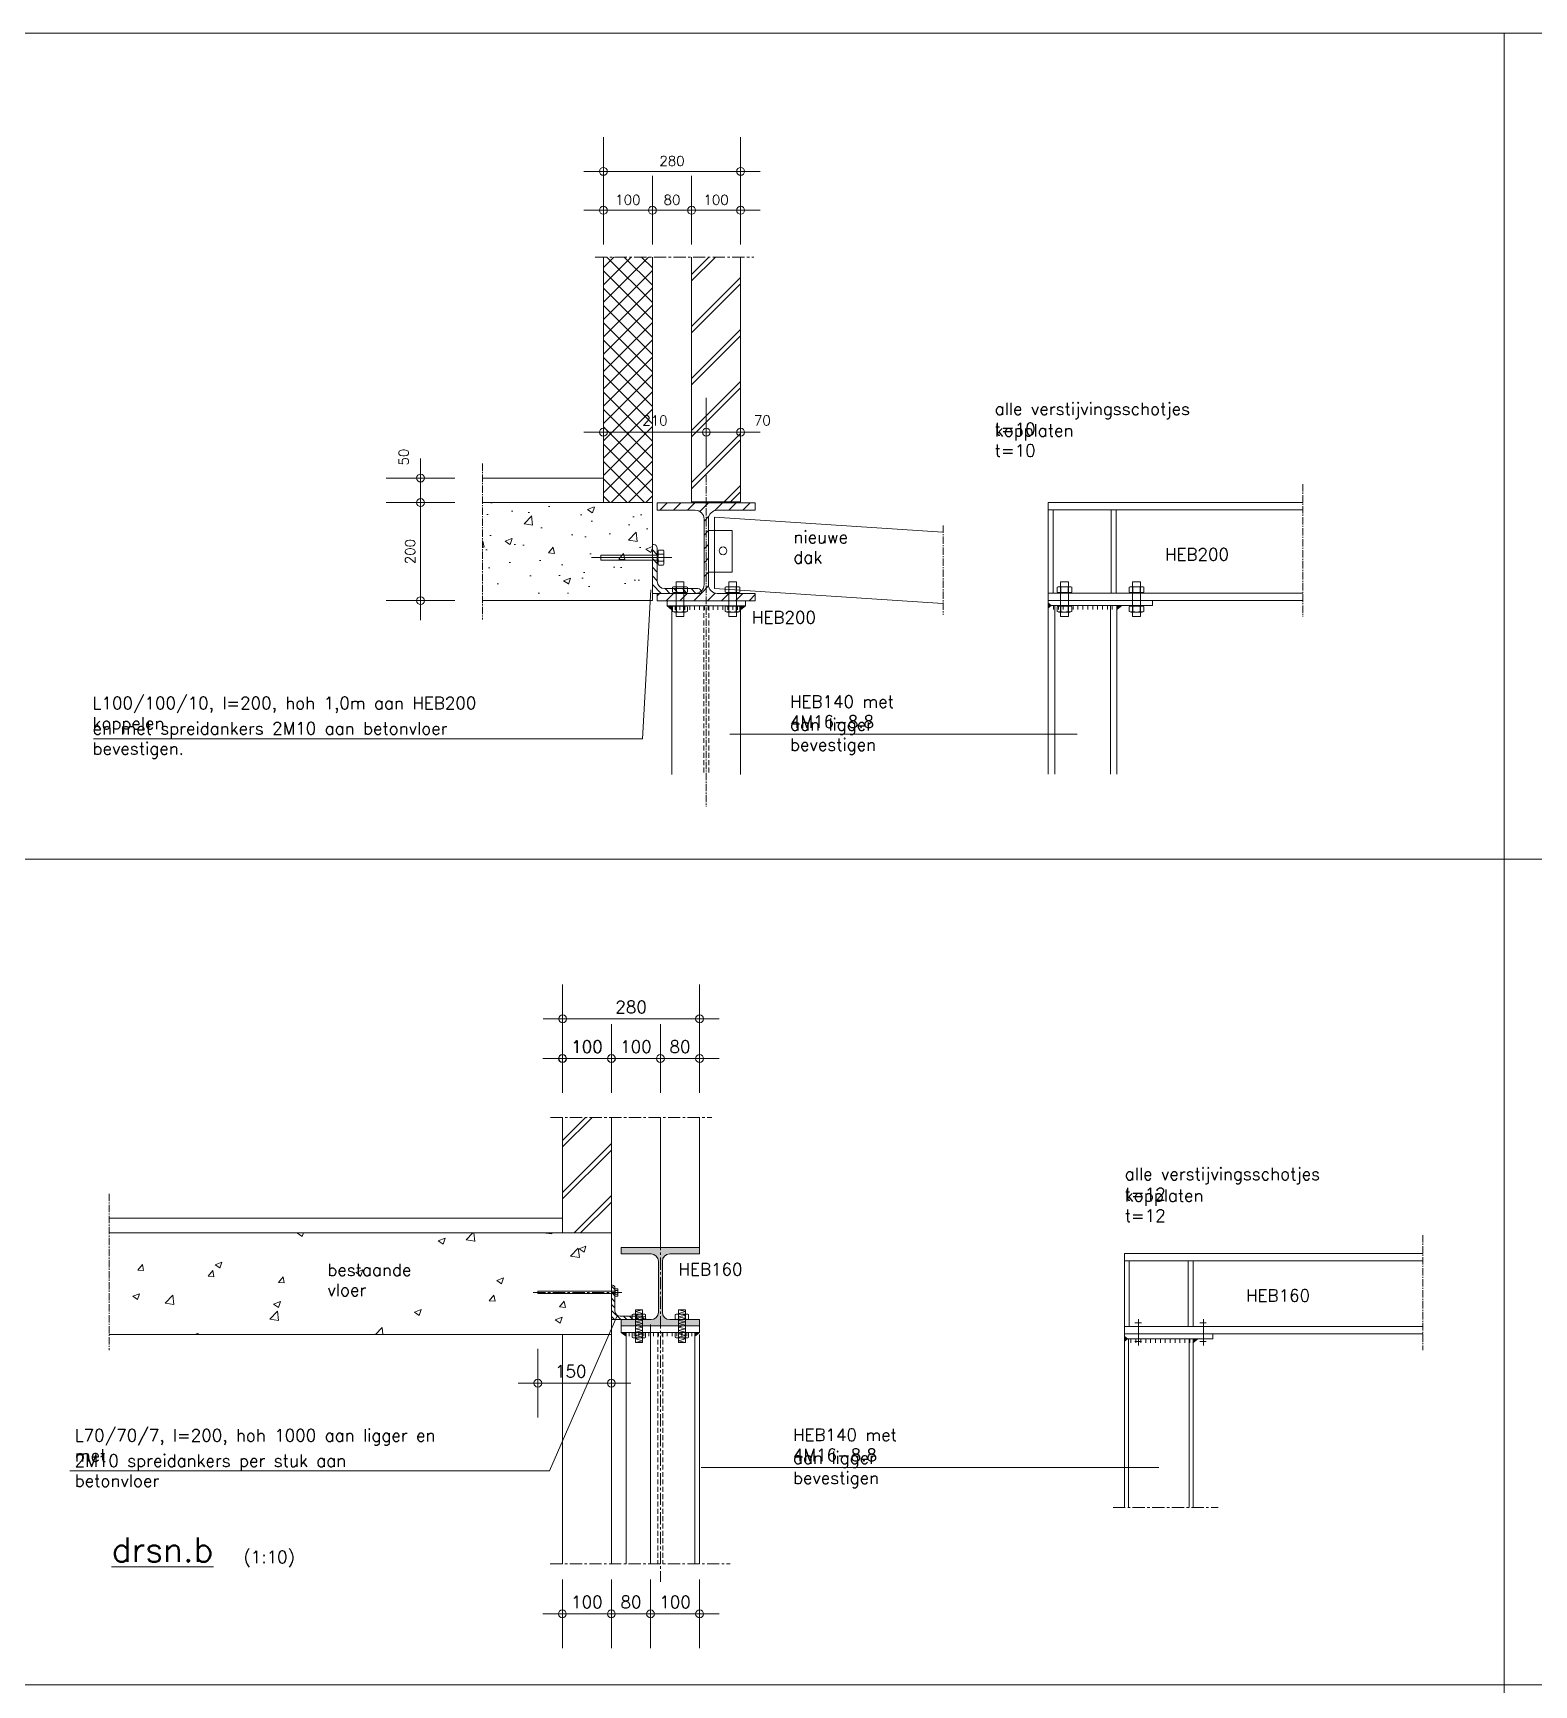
# Model space of a CAD drawing. Header units: millimetres. Extents: x -14163 to 55687, y -143 to 37302.
# Drawn here: x 32881 to 35944, y 32252 to 35622 of the extents above; entities that cross this region are included whole.
import ezdxf

# ---------------------------------------------------------------- set-up
doc = ezdxf.new("R2010")
doc.units = ezdxf.units.MM
for name, pattern in [('IMPORT-CENTER _3_', [1016, 635, -127, 127, -127]), ('IMPORT-CENTER2 _2_', [571.5, 381, -63.5, 63.5, -63.5]), ('IMPORT-DASHED _3_', [381, 254, -127])]:
    doc.linetypes.add(name, pattern=pattern)
for name, color, linetype, lineweight in [('ARCERING', 55, 'Continuous', 13), ('AS', 1, 'IMPORT-CENTER _3_', 13), ('doorbraakdetails_dwg', 8, 'Continuous', 13), ('FUNDERING', 2, 'Continuous', 13), ('MAATVOERING', 1, 'Continuous', 13), ('STAAL', 2, 'Continuous', 13)]:
    doc.layers.add(name, color=color, linetype=linetype, lineweight=lineweight)
doc.styles.add('RomanS', font='romans__.ttf', dxfattribs={"height": 635})
doc.styles.add('RomanS_1', font='romans__.ttf', dxfattribs={"height": 1270})
doc.styles.add('RomanS_2', font='romans__.ttf', dxfattribs={"height": 508})

# ---------------------------------------------------------------- blocks, each defined once
blk = doc.blocks.new('doorbraakdetails_dwg_DOT2035-5098676-Details Constructie')
at = {"color": 250, "lineweight": 13}
for p, q in [((0, 17.78), (0, -17.78)), ((-5.08, 0), (10.16, 0))]:
    blk.add_line(p, q, dxfattribs=at)
blk.add_circle((0, 0), 2.03, dxfattribs=at)
blk = doc.blocks.new('doorbraakdetails_dwg_MOER-5098705-Details Constructie')
at = {"layer": 'ARCERING', "color": 2}
for p, q in [((-5.1, 3.7), (-5.1, 0.3)), ((-3.8, 4.1), (3.8, 4.1)), ((-3.8, 0), (3.8, 0)), ((-2.5, 3.7), (-2.5, 0.3)), ((2.5, 3.7), (2.5, 0.3)), ((5.1, 3.7), (5.1, 0.3))]:
    blk.add_line(p, q, dxfattribs=at)
for centre, radius, start, end in [((-3.8, 1.4), 2.66, 61.4929, 118.5071), ((-3.8, 2.7), 2.66, 241.4929, 298.5071), ((0, -6.1), 10.2, 75.5225, 104.4775), ((0, 10.2), 10.2, 255.5225, 284.4775), ((3.8, 1.4), 2.66, 61.4929, 118.5071), ((3.8, 2.7), 2.66, 241.4929, 298.5071)]:
    blk.add_arc(centre, radius, start, end, dxfattribs=at)
blk = doc.blocks.new('doorbraakdetails_dwg_MOER-5098697-Details Constructie')
at = {"layer": 'ARCERING', "color": 2}
for p, q in [((-5.1, 3.7), (-5.1, 0.3)), ((-3.8, 4.1), (3.8, 4.1)), ((-3.8, 0), (3.8, 0)), ((-2.5, 3.7), (-2.5, 0.3)), ((2.5, 3.7), (2.5, 0.3)), ((5.1, 3.7), (5.1, 0.3))]:
    blk.add_line(p, q, dxfattribs=at)
for centre, radius, start, end in [((-3.8, 1.4), 2.66, 61.4929, 118.5071), ((-3.8, 2.7), 2.66, 241.4929, 298.5071), ((0, -6.1), 10.2, 75.5225, 104.4775), ((0, 10.2), 10.2, 255.5225, 284.4775), ((3.8, 1.4), 2.66, 61.4929, 118.5071), ((3.8, 2.7), 2.66, 241.4929, 298.5071)]:
    blk.add_arc(centre, radius, start, end, dxfattribs=at)
blk = doc.blocks.new('doorbraakdetails_dwg__X283-V36-Details Constructie')
at = {"layer": 'ARCERING'}
for p, q in [((48375, 30414), (48451, 30490)), ((48518, 30414), (48594, 30490)), ((48662, 30414), (48738, 30490)), ((48792, 30400), (48882, 30490)), ((48945, 30410), (49025, 30490)), ((49093, 30414), (49169, 30490)), ((49237, 30414), (49313, 30490)), ((48835, 30300), (48885, 30350)), ((48835, 30156), (48881, 30202)), ((48835, 30013), (48881, 30058)), ((48835, 29869), (48881, 29915)), ((48807, 29553), (48882, 29628)), ((48835, 29725), (48881, 29771)), ((48350, 29527), (48373, 29550)), ((48441, 29474), (48517, 29550)), ((48584, 29474), (48660, 29550)), ((48728, 29474), (48804, 29550)), ((48804, 29551), (48807, 29553)), ((48872, 29474), (48950, 29553)), ((49015, 29474), (49091, 29550)), ((49159, 29474), (49235, 29550)), ((49303, 29474), (49366, 29538))]:
    blk.add_line(p, q, dxfattribs=at)
blk = doc.blocks.new('doorbraakdetails_dwg_HE200B-V37-Details Constructie')
at = {"layer": 'STAAL'}
for p, q in [((-23, -848), (-23, -168)), ((23, -848), (23, -168)), ((-114, -940), (-508, -940))]:
    blk.add_line(p, q, dxfattribs=at)
at = {"layer": 'STAAL', "flags": 128}
for points in [[(114, -76), (508, -76), (508, 0), (-508, 0), (-508, -76), (-114, -76)], [(-508, -940), (-508, -1016), (508, -1016), (508, -940), (114, -940)]]:
    blk.add_lwpolyline(points, dxfattribs=at)
at = {"layer": 'STAAL'}
for centre, start, end in [((-114, -168), 360, 90), ((114, -168), 90, 180), ((-114, -848), 312.2844, 0), ((114, -848), 180, 270), ((-114, -848), 270, 312.2844)]:
    blk.add_arc(centre, 91.4, start, end, dxfattribs=at)
blk.add_blockref('doorbraakdetails_dwg__X283-V36-Details Constructie', (-48858, -30490))
blk = doc.blocks.new('doorbraakdetails_dwg_DOT2035-5098677-Details Constructie')
at = {"layer": 'MAATVOERING'}
for p, q in [((0, 17.78), (0, -17.78)), ((-5.08, 0), (10.16, 0))]:
    blk.add_line(p, q, dxfattribs=at)
blk.add_circle((0, 0), 2.03, dxfattribs=at)
blk = doc.blocks.new('doorbraakdetails_dwg_MOER-V38-Details Constructie')
at = {"layer": 'ARCERING', "color": 2}
for p, q in [((-5.1, 3.7), (-5.1, 2.8)), ((-5.1, 2.8), (-5.1, 0.3)), ((-3.8, 4.1), (3.8, 4.1)), ((-3.8, 0), (3.8, 0)), ((-2.5, 3.7), (-2.5, 2.8)), ((-2.5, 2.8), (-2.5, 0.3)), ((2.5, 3.7), (2.5, 2.8)), ((2.5, 2.8), (2.5, 0.3)), ((5.1, 3.7), (5.1, 2.8)), ((5.1, 2.8), (5.1, 0.3))]:
    blk.add_line(p, q, dxfattribs=at)
for centre, radius, start, end in [((-3.8, 1.4), 2.66, 61.4929, 118.5071), ((-3.8, 2.7), 2.66, 241.4929, 298.5071), ((0, -6.1), 10.2, 75.5225, 104.4775), ((0, 10.2), 10.2, 255.5225, 284.4775), ((3.8, 1.4), 2.66, 61.4929, 118.5071), ((3.8, 2.7), 2.66, 241.4929, 298.5071)]:
    blk.add_arc(centre, radius, start, end, dxfattribs=at)
blk = doc.blocks.new('doorbraakdetails_dwg_MOER-5098815-Details Constructie')
at = {"layer": 'ARCERING', "color": 2}
for p, q in [((-5.1, 3.7), (-5.1, 0.3)), ((-3.8, 4.1), (3.8, 4.1)), ((-3.8, 0), (3.8, 0)), ((-2.5, 3.7), (-2.5, 0.3)), ((2.5, 3.7), (2.5, 0.3)), ((5.1, 3.7), (5.1, 0.3))]:
    blk.add_line(p, q, dxfattribs=at)
for centre, radius, start, end in [((-3.8, 1.4), 2.66, 61.4929, 118.5071), ((-3.8, 2.7), 2.66, 241.4929, 298.5071), ((0, -6.1), 10.2, 75.5225, 104.4775), ((0, 10.2), 10.2, 255.5225, 284.4775), ((3.8, 1.4), 2.66, 61.4929, 118.5071), ((3.8, 2.7), 2.66, 241.4929, 298.5071)]:
    blk.add_arc(centre, radius, start, end, dxfattribs=at)
blk = doc.blocks.new('doorbraakdetails_dwg_MOER-5098688-Details Constructie')
at = {"layer": 'STAAL'}
for p, q in [((-5.1, 3.7), (-5.1, 0.3)), ((-3.8, 4.1), (3.8, 4.1)), ((-3.8, 0), (3.8, 0)), ((-2.5, 3.7), (-2.5, 0.3)), ((2.5, 3.7), (2.5, 0.3)), ((5.1, 3.7), (5.1, 0.3))]:
    blk.add_line(p, q, dxfattribs=at)
for centre, radius, start, end in [((-3.8, 1.4), 2.66, 61.4929, 118.5071), ((-3.8, 2.7), 2.66, 241.4929, 298.5071), ((0, -6.1), 10.2, 75.5225, 104.4775), ((0, 10.2), 10.2, 255.5225, 284.4775), ((3.8, 1.4), 2.66, 61.4929, 118.5071), ((3.8, 2.7), 2.66, 241.4929, 298.5071)]:
    blk.add_arc(centre, radius, start, end, dxfattribs=at)
blk = doc.blocks.new('doorbraakdetails_dwg_SPREIDANKER-V39-Details Constructie')
at = {"layer": 'AS'}
for p, q in [((0, -8), (0, 142)), ((0, -58), (0, -8)), ((0, -690), (0, -58))]:
    blk.add_line(p, q, dxfattribs=at)
at = {"layer": 'STAAL'}
for p, q in [((-25, 0), (-25, -8)), ((25, -8), (25, 0)), ((-25, -8), (-25, -58)), ((25, -58), (25, -8))]:
    blk.add_line(p, q, dxfattribs=at)
at = {"layer": 'STAAL', "flags": 128}
blk.add_lwpolyline([(-25, -58), (-25, -594), (25, -594), (25, -58)], dxfattribs=at)
at = {"xscale": 15, "yscale": 15, "zscale": 15}
blk.add_blockref('doorbraakdetails_dwg_MOER-5098688-Details Constructie', (0, 0), dxfattribs=at)
blk = doc.blocks.new('doorbraakdetails_dwg_HOEK10010010-5098778-Details Constructie')
at = {"layer": 'ARCERING'}
h = blk.add_hatch(dxfattribs=at)
h.set_pattern_fill('FP_10', color=1, style=0, pattern_type=2)
h.set_pattern_definition([(45, (-205214.56, -299552.7), (-449.0128, 449.0128), [])])
h.paths.add_polyline_path([(0, 0), (0, 5080), (-193, 5074), (-257, 5057), (-317, 5029), (-372, 4991), (-419, 4944), (-457, 4890), (-485, 4829), (-502, 4765), (-508, 4699), (-514, 1178), (-530, 1088), (-558, 1000), (-595, 916), (-643, 837), (-700, 765), (-765, 700), (-837, 643), (-916, 595), (-1000, 558), (-1088, 530), (-1178, 514), (-1270, 508), (-4765, 502), (-4829, 485), (-4889, 457), (-4944, 419), (-4991, 372), (-5029, 318), (-5057, 257), (-5074, 193), (-5080, 127), (-5080, 0)])
at = {"color": 2, "lineweight": 13}
for p, q in [((-508, 1270), (-508, 4699)), ((-4699, 508), (-1270, 508))]:
    blk.add_line(p, q, dxfattribs=at)
at = {"color": 2, "lineweight": 13, "flags": 128}
blk.add_lwpolyline([(-127, 5080), (0, 5080), (0, 0), (-5080, 0), (-5080, 127)], dxfattribs=at)
at = {"color": 2, "lineweight": 13}
for centre, radius, start, end in [((-127, 4699), 381, 90, 180), ((-4699, 127), 381, 90, 180), ((-1270, 1270), 762, 270, 0)]:
    blk.add_arc(centre, radius, start, end, dxfattribs=at)
blk = doc.blocks.new('doorbraakdetails_dwg-4168051-Details Constructie')
at = {"layer": 'ARCERING'}
h = blk.add_hatch(dxfattribs=at)
h.set_pattern_fill('FP_76', color=256, style=0, pattern_type=2)
h.set_pattern_definition([(45, (-666934.6, 105438.1), (-449.0128, 449.0128), []), (135, (-666934.6, 105438.1), (-449.0128, -449.0128), [])])
h.paths.add_polyline_path([(479509, 199446), (479509, 212167), (476969, 212167), (476969, 199446)])
h = blk.add_hatch(dxfattribs=at)
h.set_pattern_fill('FP_77', color=256, style=0, pattern_type=2)
h.set_pattern_definition([(45, (245690, 79751.1), (-1347.038, 1347.038), []), (45, (246198, 110231.1), (-1347.038, 1347.038), [])])
h.paths.add_polyline_path([(484081, 199485), (484081, 212167), (481541, 212167), (481541, 199485)])
h = blk.add_hatch(dxfattribs=at)
h.set_pattern_fill('FP_78', color=256, style=0, pattern_type=2)
h.set_pattern_definition([(50, (356514, 177698.2), (3643.68, -318.78), [381, -4191]), (355, (356514, 177698.2), (-704.86, 3821.14), [304.8, -3352.8]), (100.451, (356817.8, 177671.6), (2938.85, 3502.33), [323.8, -3561.8]), (46.184, (356514, 178714), (5421.58, -840.86), [571.5, -6286.5]), (96.636, (356966, 178644), (4748.05, 4948.55), [485.7, -5342.7]), (351.184, (356514, 178714), (4748.1, 4948.5), [457.2, -5029.2]), (21, (357022, 178460.2), (3032.29, -2045.304), [381, -4191]), (326, (357022, 178460.2), (1236.04, 3683.76), [304.8, -3352.8]), (71.451, (357275, 178289.8), (4268.34, 1638.42), [323.8, -3561.8]), (37.5, (356514.1, 177698.2), (61.772, 1691.101), [0, -3312.16, 0, -3403.6, -3365.5]), (37.5, (356514.1, 177698.2), (61.772, 1691.101), [-6715.76, 0, -3365.5]), (7.5, (356514.1, 177698.2), (1336.393, 2003.611), [0, -1940.56, 0, -3235.96, -1282.7]), (7.5, (356514.1, 177698.2), (1336.393, 2003.611), [-5176.52, 0, -1282.7]), (327.5, (355381.3, 177698.2), (2711.818, -114.579), [0, -1270, 0, -3962.4, -5257.8]), (327.5, (355381.3, 177698.2), (2711.818, -114.579), [-5232.4, 0, -5257.8]), (317.5, (354873.3, 177698.2), (2962.586, 508.533), [0, -1651, 0, -2631.44, -3733.8]), (317.5, (354873.3, 177698.2), (2962.586, 508.533), [-4282.44, 0, -3733.8])])
h.paths.add_polyline_path([(479507, 194366), (479507, 199446), (470710, 199446), (470710, 194366)])
blk.add_hatch(color=8, dxfattribs=at).paths.add_polyline_path([(477893, 156780), (481957, 156780), (481957, 157110), (480408, 157110), (480342, 157116), (480278, 157133), (480217, 157161), (480163, 157199), (480116, 157246), (480078, 157300), (480050, 157361), (480033, 157425), (480027, 157491), (480027, 160133), (480033, 160199), (480050, 160263), (480078, 160323), (480116, 160377), (480163, 160424), (480217, 160462), (480278, 160491), (480342, 160508), (480408, 160514), (481957, 160514), (481957, 160844), (477893, 160844), (477893, 160514), (479443, 160514), (479509, 160508), (479573, 160491), (479633, 160462), (479688, 160424), (479735, 160377), (479773, 160323), (479801, 160263), (479818, 160199), (479824, 160133), (479824, 157491), (479818, 157425), (479801, 157361), (479773, 157300), (479735, 157246), (479688, 157199), (479633, 157161), (479573, 157133), (479509, 157116), (479443, 157110), (477893, 157110)])
h = blk.add_hatch(dxfattribs=at)
h.set_pattern_fill('FP_63', color=1, style=0, pattern_type=2)
h.set_pattern_definition([(315, (372549.01, 228935.04), (157.1545, 157.1545), [])])
h.paths.add_polyline_path([(479170, 157110), (479170, 157154), (479166, 157189), (479153, 157221), (479131, 157249), (479104, 157270), (479072, 157283), (479037, 157288), (477837, 157288), (477785, 157293), (477735, 157308), (477689, 157333), (477648, 157366), (477615, 157406), (477591, 157452), (477575, 157502), (477570, 157554), (477570, 158755), (477566, 158789), (477552, 158821), (477531, 158849), (477504, 158870), (477471, 158883), (477437, 158888), (477392, 158888), (477392, 157110)])
at = {"layer": 'STAAL'}
for points in [[(480525, 193895), (480525, 194100), (480271, 194100)], [(484081, 193895), (484335, 194100), (484081, 194100)], [(500030, 194111), (500183, 194111), (500030, 194234)], [(500030, 193988), (500183, 194111), (500030, 194111)], [(503587, 193906), (503841, 194111), (503587, 194111)], [(478147, 156245), (478147, 156450), (477893, 156450)], [(481703, 156245), (481957, 156450), (481703, 156450)], [(503976, 156119), (504128, 156119), (503976, 156241)], [(503976, 155996), (504128, 156119), (503976, 156119)], [(507522, 155914), (507776, 156118), (507522, 156118)]]:
    blk.add_hatch(color=256, dxfattribs=at).paths.add_polyline_path(points)
at = {"color": 1, "lineweight": 13}
for p, q in [((476969, 199446), (476969, 212167)), ((479509, 199446), (479509, 212167)), ((481541, 199485), (481541, 212167)), ((484081, 199485), (484081, 212167)), ((470705, 200716), (476962, 200716)), ((481541, 199485), (484081, 199485)), ((479509, 197274), (479509, 194739)), ((479509, 194739), (479509, 194736)), ((451345, 162361), (474856, 162361)), ((451352, 161599), (477389, 161599)), ((451352, 156340), (477389, 156340))]:
    blk.add_line(p, q, dxfattribs=at)
at = {"color": 250, "lineweight": 13}
for p, q in [((475364, 172696), (481446, 172696)), ((479417, 170637), (477897, 170637)), ((481446, 170637), (480433, 170637)), ((476874, 153817), (474080, 153817)), ((482038, 149447), (505752, 149447)), ((475350, 141862), (476874, 141862)), ((477890, 141862), (478906, 141862)), ((479922, 141862), (481446, 141862))]:
    blk.add_line(p, q, dxfattribs=at)
at = {"color": 2, "lineweight": 13}
for p, q in [((477570, 158755), (477570, 157554)), ((477570, 158665), (477570, 158380)), ((477711, 158713), (477582, 158713)), ((477711, 158618), (477582, 158618)), ((477711, 158427), (477582, 158427)), ((477723, 158665), (477723, 158380)), ((477711, 158332), (477582, 158332)), ((477837, 157288), (479037, 157288))]:
    blk.add_line(p, q, dxfattribs=at)
at = {"color": 6, "lineweight": 13}
for p, q in [((504701, 155773), (504701, 157138)), ((508069, 155773), (508069, 157138))]:
    blk.add_line(p, q, dxfattribs=at)
at = {"color": 1, "linetype": 'IMPORT-CENTER _3_', "lineweight": 13}
for p, q in [((503385, 147382), (508832, 147382)), ((474212, 144462), (483542, 144462))]:
    blk.add_line(p, q, dxfattribs=at)
at = {"color": 1, "lineweight": 13, "flags": 128}
for points in [[(470705, 199446), (479509, 199446), (479509, 197275)], [(479509, 194735), (479509, 194366), (470705, 194366)]]:
    blk.add_lwpolyline(points, dxfattribs=at)
at = {"color": 2, "lineweight": 13, "flags": 128}
for points in [[(494555, 194213), (482733, 194999), (482733, 198697), (494555, 197911)], [(482417, 197993), (483647, 197993), (483647, 195837), (482417, 195837)], [(479170, 157154), (479170, 157110), (477392, 157110), (477392, 158888), (477437, 158888)]]:
    blk.add_lwpolyline(points, dxfattribs=at)
at = {"color": 250, "lineweight": 13, "flags": 128}
for points in [[(475364, 170637), (476881, 170637), (475350, 170637), (476874, 170637)], [(449320, 149268), (474174, 149268), (477673, 157272)]]:
    blk.add_lwpolyline(points, dxfattribs=at)
at = {"color": 2, "lineweight": 13}
blk.add_circle((483170, 196945), 199, dxfattribs=at)
for centre, radius, start, end in [((477437, 158755), 133, 0, 90), ((477670, 158665), 99.8, 151.49293, 208.50707), ((477951, 158522), 381, 165.52249, 194.47751), ((477670, 158380), 99.8, 151.49293, 208.50707), ((477623, 158665), 99.8, 331.49293, 28.50707), ((477342, 158522), 381, 345.52249, 14.47751), ((477623, 158380), 99.8, 331.49293, 28.50707), ((477837, 157554), 267, 180, 270), ((479037, 157154), 133, 0, 90)]:
    blk.add_arc(centre, radius, start, end, dxfattribs=at)
at = {"layer": 'ARCERING'}
for p, q in [((474856, 166059), (476386, 167589)), ((474856, 166397), (476048, 167589)), ((474856, 163702), (477388, 166235)), ((474856, 163365), (477388, 165897)), ((475446, 161599), (477386, 163539)), ((475783, 161599), (477386, 163202)), ((461363, 161423), (461422, 161599)), ((468663, 161016), (468766, 161323)), ((470301, 161166), (470250, 161599)), ((474294, 161560), (474287, 161599)), ((457094, 159784), (457197, 160091)), ((475722, 160325), (475666, 160808)), ((475964, 160609), (476067, 160916)), ((453137, 159652), (453078, 159970)), ((456781, 159333), (456722, 159651)), ((460424, 159014), (460366, 159333)), ((464395, 159377), (464498, 159684)), ((471696, 158970), (471799, 159277)), ((452826, 158146), (452929, 158453)), ((454709, 157899), (454653, 158382)), ((471355, 158058), (471297, 158376)), ((460131, 157059), (460075, 157541)), ((460127, 157739), (460230, 158046)), ((467427, 157332), (467530, 157639)), ((474999, 157739), (474940, 158057)), ((465150, 156340), (465496, 156701)), ((465538, 156340), (465496, 156700)), ((474728, 156925), (474831, 157232)), ((479414, 144462), (479414, 156850)), ((455784, 156340), (455961, 156408)), ((455939, 156340), (455961, 156407)), ((474842, 144462), (474842, 156340)), ((477382, 144462), (477382, 156340)), ((481954, 144462), (481954, 156339))]:
    blk.add_line(p, q, dxfattribs=at)
at = {"layer": 'ARCERING', "flags": 128}
for points in [[(461363, 161423), (461110, 161593), (461124, 161599)], [(468663, 161016), (468410, 161187), (468766, 161323)], [(470301, 161167), (469849, 161237), (470196, 161599)], [(474294, 161561), (473990, 161587), (474000, 161599)], [(457094, 159785), (456842, 159955), (457197, 160092)], [(475722, 160326), (475270, 160396), (475666, 160808)], [(475964, 160609), (475711, 160780), (476067, 160916)], [(453137, 159652), (452833, 159679), (453078, 159971)], [(456780, 159333), (456477, 159360), (456722, 159652)], [(460424, 159015), (460121, 159041), (460365, 159333)], [(464395, 159378), (464142, 159548), (464498, 159685)], [(471695, 158971), (471443, 159141), (471798, 159278)], [(452826, 158146), (452573, 158317), (452929, 158453)], [(454709, 157900), (454257, 157970), (454653, 158382)], [(471355, 158058), (471052, 158085), (471296, 158377)], [(460131, 157059), (459679, 157129), (460075, 157541)], [(460126, 157739), (459874, 157910), (460229, 158046)], [(467427, 157332), (467174, 157503), (467530, 157639)], [(474999, 157739), (474695, 157766), (474940, 158058)], [(478996, 157612), (478628, 157524), (478996, 157435), (478628, 157347), (478996, 157258), (478628, 157170), (478996, 157081), (478628, 156993), (478996, 156904), (478628, 156816), (478996, 156727), (478628, 156639), (478996, 156550), (478628, 156462), (478996, 156373), (478628, 156285), (478996, 156196), (478628, 156108), (478996, 156019), (478628, 155930)], [(480854, 157612), (481222, 157524), (480854, 157435), (481222, 157347), (480854, 157258), (481222, 157170), (480854, 157081), (481222, 156993), (480854, 156904), (481222, 156816), (480854, 156727), (481222, 156639), (480854, 156550), (481222, 156462), (480854, 156373), (481222, 156285), (480854, 156196), (481222, 156108), (480854, 156019), (481222, 155930)], [(474728, 156926), (474475, 157096), (474831, 157233)]]:
    blk.add_lwpolyline(points, dxfattribs=at)
at = {"layer": 'AS'}
for p, q in [((476537, 212167), (484767, 212167)), ((474222, 167589), (482597, 167589)), ((479925, 164397), (479925, 143527)), ((473332, 158522), (477924, 158522))]:
    blk.add_line(p, q, dxfattribs=at)
at = {"layer": 'AS', "linetype": 'IMPORT-CENTER2 _2_'}
for p, q in [((470710, 201477), (470710, 193382)), ((513215, 200407), (513215, 193528)), ((494581, 198261), (494581, 193626)), ((451350, 163629), (451350, 155535)), ((519447, 161492), (519447, 155535))]:
    blk.add_line(p, q, dxfattribs=at)
at = {"layer": 'FUNDERING', "color": 1}
for p, q in [((474856, 167589), (474856, 161599)), ((477389, 167589), (477389, 156340)), ((479925, 167589), (479925, 160844)), ((481954, 167589), (481954, 160844))]:
    blk.add_line(p, q, dxfattribs=at)
at = {"layer": 'MAATVOERING'}
for p, q in [((523654, 32321), (523654, 223774)), ((477477, 216606), (483573, 216606)), ((479001, 214593), (477477, 214593)), ((481033, 214593), (480017, 214593)), ((483573, 214593), (482049, 214593)), ((477477, 203091), (481795, 203091)), ((482811, 203091), (483573, 203091)), ((467492, 201224), (467492, 201732)), ((467492, 199446), (467492, 200716)), ((483530, 187439), (501518, 187439)), ((367854, 180977), (601821, 180977)), ((367854, 138181), (601821, 138181))]:
    blk.add_line(p, q, dxfattribs=at)
at = {"layer": 'MAATVOERING', "color": 2}
for p, q in [((480736, 194989), (480736, 194735)), ((480736, 194735), (480736, 193536)), ((481142, 194735), (481142, 194989))]:
    blk.add_line(p, q, dxfattribs=at)
at = {"layer": 'MAATVOERING', "flags": 128}
blk.add_lwpolyline([(716342, 180977), (716342, 223774), (367854, 223774), (367854, 32321), (716342, 32321), (716342, 138181)], close=True, dxfattribs=at)
for points in [[(467492, 194874), (467492, 198938), (467492, 198430)], [(450535, 187209), (478999, 187209), (479432, 194925)]]:
    blk.add_lwpolyline(points, dxfattribs=at)
at = {"layer": 'MAATVOERING', "color": 2, "flags": 128}
for points in [[(481142, 194989), (481142, 195346), (480736, 195346), (480736, 194989)], [(480736, 193536), (481142, 193536), (481142, 194735)]]:
    blk.add_lwpolyline(points, dxfattribs=at)
for points in [[(483870, 193536), (483464, 193536), (483464, 195346), (483870, 195346)], [(501071, 193536), (500665, 193536), (500665, 195346), (501071, 195346)], [(504809, 193536), (504402, 193536), (504402, 195346), (504809, 195346)], [(478996, 157612), (478628, 157612), (478628, 155932), (478996, 155932)], [(480854, 157612), (481222, 157612), (481222, 155932), (480854, 155932)]]:
    blk.add_lwpolyline(points, close=True, dxfattribs=at)
at = {"layer": 'STAAL', "color": 1, "linetype": 'IMPORT-CENTER2 _2_'}
blk.add_line((482303, 200871), (482303, 183690), dxfattribs=at)
at = {"layer": 'STAAL'}
for p, q in [((500030, 199064), (513215, 199064)), ((500284, 199064), (500284, 194746)), ((503290, 199064), (503290, 194746)), ((503544, 199064), (503544, 194746)), ((480271, 194100), (480271, 194354)), ((484335, 194100), (484335, 194354)), ((500030, 194746), (513215, 194746)), ((500030, 194365), (513215, 194365)), ((480525, 194100), (480525, 185363)), ((480682, 194100), (480682, 193895)), ((480936, 194100), (480936, 193895)), ((481190, 194100), (481190, 193895)), ((481444, 194100), (481444, 193895)), ((481698, 194100), (481698, 193895)), ((481952, 194100), (481952, 193895)), ((482206, 194100), (482206, 193895)), ((482400, 194100), (482400, 193895)), ((482654, 194100), (482654, 193895)), ((482908, 194100), (482908, 193895)), ((483162, 194100), (483162, 193895)), ((483416, 194100), (483416, 193895)), ((483670, 194100), (483670, 193895)), ((483924, 194100), (483924, 193895)), ((484081, 194100), (484081, 185363)), ((500298, 194111), (500298, 193906)), ((500360, 194111), (500360, 185374)), ((500552, 194111), (500552, 193906)), ((500806, 194111), (500806, 193906)), ((501060, 194111), (501060, 193906)), ((501314, 194111), (501314, 193906)), ((501568, 194111), (501568, 193906)), ((501822, 194111), (501822, 193906)), ((502075, 194111), (502075, 193906)), ((502330, 194111), (502330, 193906)), ((502582, 194111), (502582, 193906)), ((502837, 194111), (502837, 193906)), ((503091, 194111), (503091, 193906)), ((503256, 194111), (503256, 185374)), ((503345, 194111), (503345, 193906)), ((503586, 194111), (503586, 185374)), ((503841, 194111), (503587, 193906)), ((479824, 160133), (479824, 157491)), ((480027, 160133), (480027, 157491)), ((503976, 160149), (519447, 160149)), ((504230, 160149), (504230, 156753)), ((507287, 160149), (507287, 156753)), ((507541, 160149), (507541, 156753)), ((503976, 156753), (519447, 156753)), ((478147, 156450), (478147, 144462)), ((478304, 156450), (478304, 156245)), ((478558, 156450), (478558, 156245)), ((478812, 156450), (478812, 156245)), ((479066, 156450), (479066, 156245)), ((479320, 156450), (479320, 156245)), ((479574, 156450), (479574, 156245)), ((479828, 156450), (479828, 156245)), ((480022, 156450), (480022, 156245)), ((480276, 156450), (480276, 156245)), ((480530, 156450), (480530, 156245)), ((480784, 156450), (480784, 156245)), ((481038, 156450), (481038, 156245)), ((481292, 156450), (481292, 156245)), ((481546, 156450), (481546, 156245)), ((481703, 156450), (481703, 144462)), ((481957, 156450), (481703, 156245)), ((504179, 156118), (504179, 147382)), ((504315, 156118), (504315, 155914)), ((504569, 156118), (504569, 155914)), ((504823, 156118), (504823, 155914)), ((505077, 156118), (505077, 155914)), ((505331, 156118), (505331, 155914)), ((505585, 156118), (505585, 155914)), ((505839, 156118), (505839, 155914)), ((506093, 156118), (506093, 155914)), ((506345, 156118), (506345, 155914)), ((506601, 156118), (506601, 155914)), ((506853, 156118), (506853, 155914)), ((507107, 156118), (507107, 155914)), ((507329, 156118), (507329, 147382)), ((507361, 156118), (507361, 155914)), ((507776, 156118), (507522, 155914)), ((507532, 156118), (507532, 147382))]:
    blk.add_line(p, q, dxfattribs=at)
at = {"layer": 'STAAL', "linetype": 'IMPORT-DASHED _3_'}
for p, q in [((482176, 194100), (482176, 185363)), ((482430, 194100), (482430, 185363)), ((479798, 156450), (479798, 144462)), ((480052, 156450), (480052, 144462))]:
    blk.add_line(p, q, dxfattribs=at)
at = {"layer": 'STAAL', "color": 6}
for p, q in [((504853, 156937), (504512, 156937)), ((508221, 156937), (507881, 156937)), ((504853, 155969), (504512, 155969)), ((508221, 155969), (507881, 155969))]:
    blk.add_line(p, q, dxfattribs=at)
at = {"layer": 'STAAL', "flags": 128}
for points in [[(500030, 185374), (500030, 194365), (500030, 199445), (513215, 199445)], [(500030, 194111), (505424, 194111), (505424, 194365)], [(480525, 193895), (480271, 194100), (484335, 194100), (484081, 193895)], [(500030, 194234), (500183, 194111), (500030, 193988)], [(480408, 160514), (481957, 160514), (481957, 160844), (477893, 160844), (477893, 160514), (479443, 160514)], [(503976, 156372), (503976, 160530), (519447, 160530)], [(477570, 158586), (473572, 158586), (473572, 158459), (477570, 158459)], [(479443, 157110), (477893, 157110), (477893, 156780), (477893, 156450)], [(480408, 157110), (481957, 157110), (481957, 156780), (477893, 156780)], [(478147, 156245), (477893, 156450), (481957, 156450), (481957, 156780)], [(519447, 156372), (503976, 156372), (503976, 147382)], [(503976, 156118), (508550, 156118), (508550, 156372)], [(503976, 155996), (504128, 156119), (503976, 156241)]]:
    blk.add_lwpolyline(points, dxfattribs=at)
at = {"layer": 'STAAL'}
for centre, start, end in [((479443, 160133), 0, 90), ((480408, 160133), 90, 180), ((479443, 157491), 270, 0), ((480408, 157491), 180, 270)]:
    blk.add_arc(centre, 381, start, end, dxfattribs=at)
for name, p, xscale, yscale, zscale, rotation in [('doorbraakdetails_dwg_DOT2035-5098677-Details Constructie', (476969, 216606), 100, 100, 100, 180), ('doorbraakdetails_dwg_DOT2035-5098677-Details Constructie', (476969, 214593), 100, 100, 100, 180), ('doorbraakdetails_dwg_DOT2035-5098677-Details Constructie', (479509, 214593), 100, 100, 100, 180), ('doorbraakdetails_dwg_DOT2035-5098677-Details Constructie', (481541, 214593), 100, 100, 100, 180), ('doorbraakdetails_dwg_DOT2035-5098677-Details Constructie', (476969, 203091), 100, 100, 100, 180), ('doorbraakdetails_dwg_DOT2035-5098677-Details Constructie', (482303, 203091), 100, 100, 100, 180), ('doorbraakdetails_dwg_DOT2035-5098677-Details Constructie', (467492, 200716), 100, 100, 100, 270), ('doorbraakdetails_dwg_DOT2035-5098677-Details Constructie', (467492, 199446), 100, 100, 100, 90), ('doorbraakdetails_dwg_DOT2035-5098677-Details Constructie', (467492, 199446), 100, 100, 100, 90), ('doorbraakdetails_dwg_SPREIDANKER-V39-Details Constructie', (479799, 196593), 5, 5, 5, 270), ('doorbraakdetails_dwg_HOEK10010010-5098778-Details Constructie', (479507, 194735), 0.5, 0.5, 0.5, 270), ('doorbraakdetails_dwg_DOT2035-5098677-Details Constructie', (467492, 194366), 100, 100, 100, 270), ('doorbraakdetails_dwg_DOT2035-5098676-Details Constructie', (474856, 172696), 100, 100, 100, 180), ('doorbraakdetails_dwg_DOT2035-5098676-Details Constructie', (474842, 170637), 100, 100, 100, 180), ('doorbraakdetails_dwg_DOT2035-5098676-Details Constructie', (474842, 170637), 100, 100, 100, 180), ('doorbraakdetails_dwg_DOT2035-5098676-Details Constructie', (474856, 170637), 100, 100, 100, 180), ('doorbraakdetails_dwg_DOT2035-5098676-Details Constructie', (477389, 170637), 100, 100, 100, 180), ('doorbraakdetails_dwg_DOT2035-5098676-Details Constructie', (479925, 170637), 100, 100, 100, 180), ('doorbraakdetails_dwg_MOER-5098697-Details Constructie', (481038, 157398), 67.89234375000524, 67.89234375000524, 67.89234375000524, 180), ('doorbraakdetails_dwg_MOER-5098697-Details Constructie', (481038, 156444), 67.89234375000524, 67.89234375000524, 67.89234375000524, 180), ('doorbraakdetails_dwg_DOT2035-5098676-Details Constructie', (473572, 153817), 100, 100, 100, 180), ('doorbraakdetails_dwg_DOT2035-5098676-Details Constructie', (474842, 141862), 100, 100, 100, 180), ('doorbraakdetails_dwg_DOT2035-5098676-Details Constructie', (477382, 141862), 100, 100, 100, 180), ('doorbraakdetails_dwg_DOT2035-5098676-Details Constructie', (479414, 141862), 100, 100, 100, 180)]:
    blk.add_blockref(name, p, dxfattribs=dict(xscale=xscale, yscale=yscale, zscale=zscale, rotation=rotation))
for name, p, xscale, yscale, zscale in [('doorbraakdetails_dwg_DOT2035-5098677-Details Constructie', (484081, 216606), 100, 100, 100), ('doorbraakdetails_dwg_DOT2035-5098677-Details Constructie', (479509, 214593), 100, 100, 100), ('doorbraakdetails_dwg_DOT2035-5098677-Details Constructie', (481541, 214593), 100, 100, 100), ('doorbraakdetails_dwg_DOT2035-5098677-Details Constructie', (484081, 214593), 100, 100, 100), ('doorbraakdetails_dwg_DOT2035-5098677-Details Constructie', (482303, 203091), 100, 100, 100), ('doorbraakdetails_dwg_DOT2035-5098677-Details Constructie', (484081, 203091), 100, 100, 100), ('doorbraakdetails_dwg_HE200B-V37-Details Constructie', (482303, 199434), 5, 5, 5), ('doorbraakdetails_dwg_MOER-5098697-Details Constructie', (483667, 194780), 75, 75, 75), ('doorbraakdetails_dwg_MOER-5098697-Details Constructie', (500868, 194780), 75, 75, 75), ('doorbraakdetails_dwg_MOER-5098697-Details Constructie', (504605, 194780), 75, 75, 75), ('doorbraakdetails_dwg_MOER-5098697-Details Constructie', (483667, 193773), 75, 75, 75), ('doorbraakdetails_dwg_MOER-5098697-Details Constructie', (500868, 193773), 75, 75, 75), ('doorbraakdetails_dwg_MOER-5098697-Details Constructie', (504605, 193773), 75, 75, 75), ('doorbraakdetails_dwg_DOT2035-5098676-Details Constructie', (481954, 172696), 100, 100, 100), ('doorbraakdetails_dwg_DOT2035-5098676-Details Constructie', (477382, 170637), 100, 100, 100), ('doorbraakdetails_dwg_DOT2035-5098676-Details Constructie', (477389, 170637), 100, 100, 100), ('doorbraakdetails_dwg_DOT2035-5098676-Details Constructie', (477389, 170637), 100, 100, 100), ('doorbraakdetails_dwg_DOT2035-5098676-Details Constructie', (479925, 170637), 100, 100, 100), ('doorbraakdetails_dwg_DOT2035-5098676-Details Constructie', (481954, 170637), 100, 100, 100), ('doorbraakdetails_dwg_DOT2035-5098676-Details Constructie', (477382, 153817), 100, 100, 100), ('doorbraakdetails_dwg_DOT2035-5098676-Details Constructie', (477382, 141862), 100, 100, 100), ('doorbraakdetails_dwg_DOT2035-5098676-Details Constructie', (479414, 141862), 100, 100, 100), ('doorbraakdetails_dwg_DOT2035-5098676-Details Constructie', (481954, 141862), 100, 100, 100)]:
    blk.add_blockref(name, p, dxfattribs=dict(xscale=xscale, yscale=yscale, zscale=zscale))
at = {"extrusion": (0, 0, -1), "xscale": 75, "yscale": 75, "zscale": -75}
for name, p in [('doorbraakdetails_dwg_MOER-V38-Details Constructie', (-480939, 194780)), ('doorbraakdetails_dwg_MOER-5098815-Details Constructie', (-480939, 193773))]:
    blk.add_blockref(name, p, dxfattribs=at)
at = {"extrusion": (0, 0, -1), "xscale": 67.89234375000524, "yscale": 67.89234375000524, "zscale": -67.89234375000524, "rotation": 180}
for p in [(-478812, 157398), (-478812, 156444)]:
    blk.add_blockref('doorbraakdetails_dwg_MOER-5098705-Details Constructie', p, dxfattribs=at)
at = {"color": 2, "lineweight": 13, "char_height": 635, "attachment_point": 2, "line_spacing_factor": 0.983083, "style": 'RomanS'}
for s, insert, width in [('280', (478405, 173627), 2203.84), ('100', (476112, 171568), 2203.84), ('100', (476115, 171568), 2203.84), ('100', (476122, 171568), 2203.84), ('100', (478657, 171568), 2203.84), ('80', (480940, 171568), 1469.23), ('150', (475276, 154747), 2203.84), ('100', (476112, 142793), 2203.84), ('80', (478398, 142793), 1469.23), ('100', (480684, 142793), 2203.84)]:
    blk.add_mtext(s, dxfattribs=dict(at, insert=insert, width=width))
at = {"layer": 'MAATVOERING', "color": 2, "line_spacing_factor": 0.983083}
for s, insert, char_height, width, attachment_point, style in [('280', (480525, 217401), 508, 1763.82, 2, 'RomanS_2'), ('100', (478239, 215389), 508, 1763.82, 2, 'RomanS_2'), ('80', (480525, 215389), 508, 1175.88, 2, 'RomanS_2'), ('100', (482811, 215389), 508, 1763.82, 2, 'RomanS_2'), ('alle verstijvingsschotjes\\Pt=10', (497251, 204622), 635, 13996.31, 1, 'RomanS'), ('210', (479641, 203950), 508, 1763.82, 2, 'RomanS_2'), ('70', (485209, 203956), 508, 1175.88, 2, 'RomanS_2'), ('kopplaten\\Pt=10', (497251, 203503), 635, 5559.86, 1, 'RomanS'), ('nieuwe\\Pdak', (486818, 197973), 635, 3850.92, 1, 'RomanS'), ('HEB200', (506078, 197078), 635, 4670.59, 1, 'RomanS'), ('HEB200', (484666, 193811), 635, 4670.59, 1, 'RomanS'), ('L100/100/10, l=200, hoh 1,0m aan HEB200\\Pkoppelen', (450491, 189373), 635, 28015.82, 1, 'RomanS'), ('HEB140 met\\P4M16-8.8', (486641, 189452), 635, 7655.44, 1, 'RomanS'), ('en met spreidankers 2M10 aan betonvloer\\Pbevestigen.', (450491, 188060), 635, 25920.24, 1, 'RomanS'), ('aan ligger\\Pbevestigen', (486641, 188265), 635, 6077.96, 1, 'RomanS'), ('alle verstijvingsschotjes\\Pt=12', (503992, 164979), 635, 13996.31, 1, 'RomanS'), ('kopplaten\\Pt=12', (503992, 163860), 635, 5559.86, 1, 'RomanS'), ('bestaande\\Pvloer', (462661, 160007), 635, 5923.3, 1, 'RomanS'), ('HEB160', (480862, 160039), 635, 4670.59, 1, 'RomanS'), ('HEB160', (510278, 158678), 635, 4670.59, 1, 'RomanS'), ('L70/70/7, l=200, hoh 1000 aan ligger en\\Pmet', (449566, 151432), 635, 26438.34, 1, 'RomanS'), ('HEB140 met\\P4M16-8.8', (486794, 151459), 635, 7655.44, 1, 'RomanS'), ('2M10 spreidankers per stuk aan\\Pbetonvloer', (449566, 150119), 635, 19850.02, 1, 'RomanS'), ('aan ligger\\Pbevestigen', (486794, 150272), 635, 6077.96, 1, 'RomanS'), ('(1:10)', (458314, 145133), 635, 3618.94, 1, 'RomanS')]:
    blk.add_mtext(s, dxfattribs=dict(at, insert=insert, char_height=char_height, width=width, attachment_point=attachment_point, style=style))
at = {"layer": 'MAATVOERING', "color": 2, "char_height": 508, "attachment_point": 2, "rotation": 90, "line_spacing_factor": 0.983083, "style": 'RomanS_2'}
for s, insert, width in [('50', (466363, 201801), 1175.88), ('200', (466697, 196906), 1763.82)]:
    blk.add_mtext(s, dxfattribs=dict(at, insert=insert, width=width))
at = {"layer": 'MAATVOERING', "color": 6, "insert": (451480, 145824), "char_height": 1270, "width": 7191.74, "attachment_point": 1, "line_spacing_factor": 0.983083, "style": 'RomanS_1'}
blk.add_mtext('\\Ldrsn.b', dxfattribs=at)

msp = doc.modelspace()

# ---------------------------------------------------------------- block references
at = {"layer": 'doorbraakdetails_dwg', "color": 2, "xscale": 0.039370078740157, "yscale": 0.039370078740157, "zscale": 0.039370078740157}
msp.add_blockref('doorbraakdetails_dwg-4168051-Details Constructie', (15266.4, 26811.9), dxfattribs=at)

doc.saveas('drawing.dxf')
